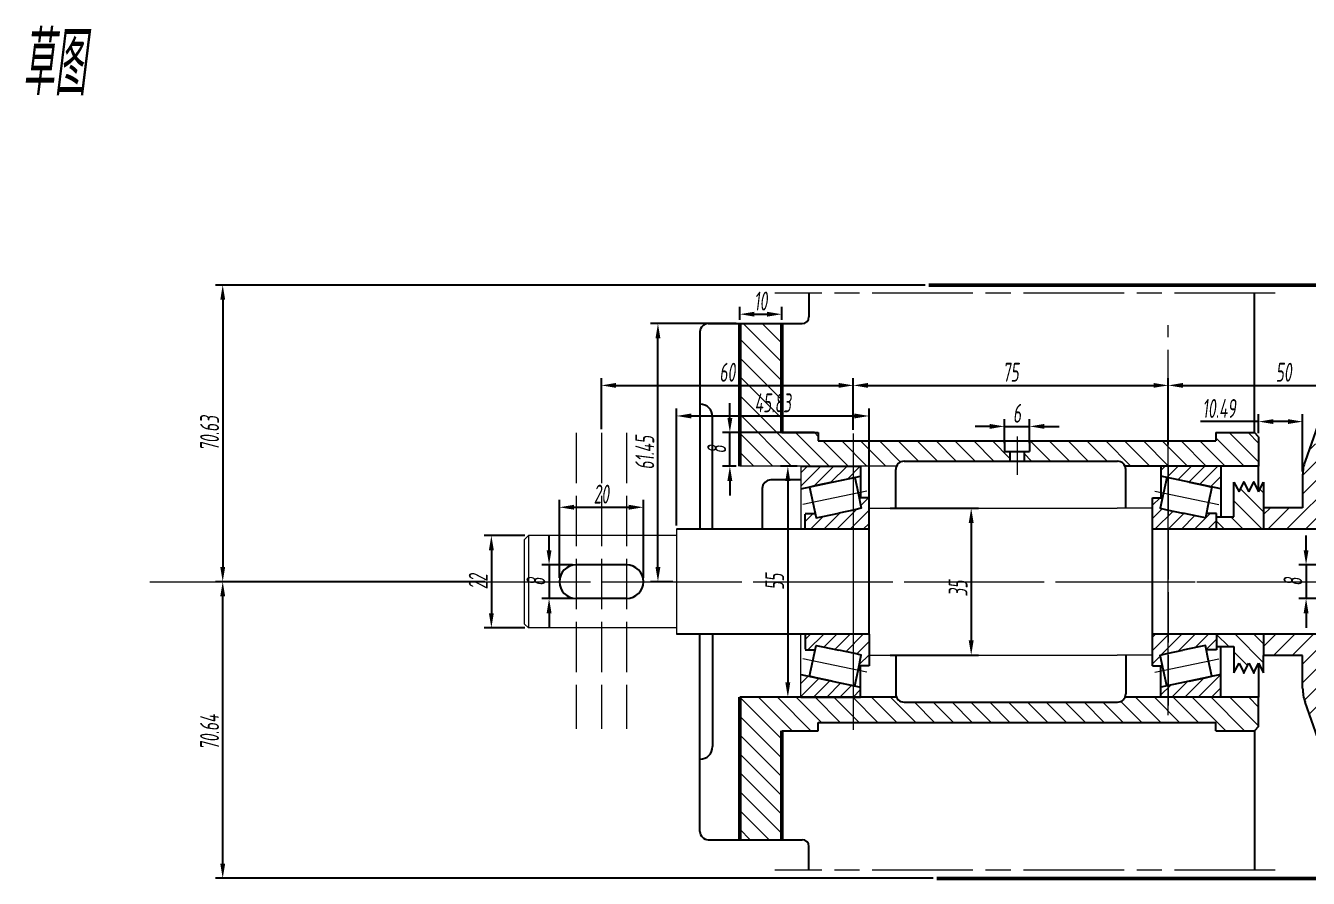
# Model space of a CAD drawing. Extents: x -500 to 7960, y -6170 to 1582.
# Drawn here: x 4351.6 to 4657.1, y 102.5 to 305.5 of the extents above; entities that cross this region are included whole.
import ezdxf

# ---------------------------------------------------------------- set-up
doc = ezdxf.new("R2010")
doc.units = 0
doc.linetypes.add('ACAD_ISO02W100', pattern=[15, 12, -3])
doc.linetypes.add('ACAD_ISO08W100', pattern=[36, 24, -3, 6, -3])
doc.layers.get('Defpoints').update_dxf_attribs({"linetype": 'CONTINUOUS'})
for name, color, linetype, lineweight in [('zhongxin', 1, 'ACAD_ISO08W100', 9), ('加粗实线受力图', 7, 'CONTINUOUS', 50), ('标注', 5, 'CONTINUOUS', 9), ('粗实线', 7, 'CONTINUOUS', 25), ('细实线', 7, 'CONTINUOUS', 9), ('细实线 波浪线', 3, 'CONTINUOUS', 9), ('细点画线', 1, 'ACAD_ISO08W100', 9), ('虚线', 2, 'ACAD_ISO02W100', 9)]:
    doc.layers.add(name, color=color, linetype=linetype, lineweight=lineweight)
doc.styles.get("Standard").update_dxf_attribs({"font": 'gbenor.shx', "width": 0.7, "oblique": 7, "height": 10, "bigfont": 'gbcbig.shx'})
doc.dimstyles.new('GB-35', dxfattribs={"dimtxt": 4.5, "dimasz": 3.5, "dimexe": 1.75, "dimexo": 0.875, "dimgap": 0.875, "dimtad": 1, "dimdsep": 46, "dimtxsty": 'Standard', "dimcen": 3.5, "dimadec": 0, "dimazin": 0, "dimtfac": 0.7, "dimtmove": 0, "dimatfit": 3, "dimfxl": 1, "dimtzin": 0, "dimarcsym": 0})
pattern_1 = [(135, (2826.3578, 0), (-2.245064, -2.245064), [])]
pattern_2 = [(45, (2389.1688, 324.1304), (-1.5715448, 1.5715448), [])]

# ---------------------------------------------------------------- blocks, each defined once
blk = doc.blocks.new('*D34')
at = {"layer": 'Defpoints', "color": 0, "transparency": 16777216}
for p in [(4566.71, 243.77), (4398.55, 173.14), (4461.86, 173.14)]:
    blk.add_point(p, dxfattribs=at)
at = {"layer": '标注', "color": 0, "lineweight": -2, "transparency": 16777216}
for p, q in [((4565.84, 243.77), (4396.8, 243.77)), ((4398.55, 240.27), (4398.55, 176.64)), ((4460.98, 173.14), (4396.8, 173.14))]:
    blk.add_line(p, q, dxfattribs=at)
at = {"layer": '标注', "color": 0, "transparency": 16777216}
for points in [[(4397.97, 240.27), (4399.13, 240.27), (4398.55, 243.77)], [(4397.97, 176.64), (4399.13, 176.64), (4398.55, 173.14)]]:
    blk.add_solid(points, dxfattribs=at)
at = {"layer": '标注', "color": 0, "transparency": 16777216, "insert": (4395.42, 208.46), "char_height": 4.5, "attachment_point": 5, "rotation": 90}
blk.add_mtext('70.63', dxfattribs=at)
blk = doc.blocks.new('*D35')
at = {"layer": 'Defpoints', "color": 0, "transparency": 16777216}
for p in [(4398.55, 173.14), (4398.55, 173.14), (4568.64, 102.51)]:
    blk.add_point(p, dxfattribs=at)
at = {"layer": '标注', "color": 0, "lineweight": -2, "transparency": 16777216}
for p, q in [((4397.67, 173.14), (4396.8, 173.14)), ((4398.55, 106.01), (4398.55, 169.64)), ((4567.77, 102.51), (4396.8, 102.51))]:
    blk.add_line(p, q, dxfattribs=at)
at = {"layer": '标注', "color": 0, "transparency": 16777216}
for points in [[(4397.97, 169.64), (4399.13, 169.64), (4398.55, 173.14)], [(4397.97, 106.01), (4399.13, 106.01), (4398.55, 102.51)]]:
    blk.add_solid(points, dxfattribs=at)
at = {"layer": '标注', "color": 0, "transparency": 16777216, "insert": (4395.42, 137.31), "char_height": 4.5, "attachment_point": 5, "rotation": 90}
blk.add_mtext('70.64', dxfattribs=at)
blk = doc.blocks.new('*D20')
at = {"layer": 'Defpoints', "color": 0, "transparency": 16777216}
for p in [(4673.73, 219.88), (4623.73, 204.93), (4673.73, 198.04)]:
    blk.add_point(p, dxfattribs=at)
at = {"layer": '标注', "color": 0, "lineweight": -2, "transparency": 16777216}
for p, q in [((4623.73, 205.8), (4623.73, 221.63)), ((4673.73, 198.92), (4673.73, 221.63)), ((4627.23, 219.88), (4670.23, 219.88))]:
    blk.add_line(p, q, dxfattribs=at)
at = {"layer": '标注', "color": 0, "transparency": 16777216}
for points in [[(4627.23, 220.46), (4627.23, 219.3), (4623.73, 219.88)], [(4670.23, 220.46), (4670.23, 219.3), (4673.73, 219.88)]]:
    blk.add_solid(points, dxfattribs=at)
at = {"layer": '标注', "color": 0, "transparency": 16777216, "insert": (4651.24, 223.01), "char_height": 4.5, "attachment_point": 5}
blk.add_mtext('50', dxfattribs=at)
blk = doc.blocks.new('*D51')
at = {"layer": 'Defpoints', "color": 0, "transparency": 16777216}
for p in [(4623.73, 219.88), (4623.73, 219.88), (4548.73, 208.39)]:
    blk.add_point(p, dxfattribs=at)
at = {"layer": '标注', "color": 0, "lineweight": -2, "transparency": 16777216}
for p, q in [((4548.73, 209.26), (4548.73, 221.63)), ((4623.73, 220.76), (4623.73, 221.63)), ((4552.23, 219.88), (4620.23, 219.88))]:
    blk.add_line(p, q, dxfattribs=at)
at = {"layer": '标注', "color": 0, "transparency": 16777216}
for points in [[(4552.23, 220.46), (4552.23, 219.3), (4548.73, 219.88)], [(4620.23, 220.46), (4620.23, 219.3), (4623.73, 219.88)]]:
    blk.add_solid(points, dxfattribs=at)
at = {"layer": '标注', "color": 0, "transparency": 16777216, "insert": (4586.23, 223.01), "char_height": 4.5, "attachment_point": 5}
blk.add_mtext('75', dxfattribs=at)
blk = doc.blocks.new('*D22')
at = {"layer": 'Defpoints', "color": 0, "transparency": 16777216}
for p in [(4556.66, 190.64), (4556.66, 155.64), (4576.81, 155.64)]:
    blk.add_point(p, dxfattribs=at)
at = {"layer": '标注', "color": 0, "lineweight": -2, "transparency": 16777216}
for p, q in [((4557.54, 190.64), (4578.56, 190.64)), ((4576.81, 187.14), (4576.81, 159.14)), ((4557.54, 155.64), (4578.56, 155.64))]:
    blk.add_line(p, q, dxfattribs=at)
at = {"layer": '标注', "color": 0, "transparency": 16777216}
for points in [[(4576.22, 187.14), (4577.39, 187.14), (4576.81, 190.64)], [(4576.22, 159.14), (4577.39, 159.14), (4576.81, 155.64)]]:
    blk.add_solid(points, dxfattribs=at)
at = {"layer": '标注', "color": 0, "transparency": 16777216, "insert": (4573.68, 171.52), "char_height": 4.5, "attachment_point": 5, "rotation": 90}
blk.add_mtext('35', dxfattribs=at)
blk = doc.blocks.new('*D52')
at = {"layer": 'Defpoints', "color": 0, "transparency": 16777216}
for p in [(4548.73, 219.88), (4488.73, 208.58), (4548.73, 208.39)]:
    blk.add_point(p, dxfattribs=at)
at = {"layer": '标注', "color": 0, "lineweight": -2, "transparency": 16777216}
for p, q in [((4488.73, 209.45), (4488.73, 221.63)), ((4548.73, 209.26), (4548.73, 221.63)), ((4492.23, 219.88), (4545.23, 219.88))]:
    blk.add_line(p, q, dxfattribs=at)
at = {"layer": '标注', "color": 0, "transparency": 16777216}
for points in [[(4492.23, 220.46), (4492.23, 219.3), (4488.73, 219.88)], [(4545.23, 220.46), (4545.23, 219.3), (4548.73, 219.88)]]:
    blk.add_solid(points, dxfattribs=at)
at = {"layer": '标注', "color": 0, "transparency": 16777216, "insert": (4518.73, 223.01), "char_height": 4.5, "attachment_point": 5}
blk.add_mtext('60', dxfattribs=at)
blk = doc.blocks.new('*D53')
at = {"layer": 'Defpoints', "color": 0, "transparency": 16777216}
for p in [(4552.48, 212.6), (4506.65, 185.64), (4552.48, 185.64)]:
    blk.add_point(p, dxfattribs=at)
at = {"layer": '标注', "color": 0, "lineweight": -2, "transparency": 16777216}
for p, q in [((4506.65, 186.52), (4506.65, 214.35)), ((4552.48, 186.52), (4552.48, 214.35)), ((4510.15, 212.6), (4548.98, 212.6))]:
    blk.add_line(p, q, dxfattribs=at)
at = {"layer": '标注', "color": 0, "transparency": 16777216}
for points in [[(4510.15, 213.18), (4510.15, 212.01), (4506.65, 212.6)], [(4548.98, 213.18), (4548.98, 212.01), (4552.48, 212.6)]]:
    blk.add_solid(points, dxfattribs=at)
at = {"layer": '标注', "color": 0, "transparency": 16777216, "insert": (4529.57, 215.72), "char_height": 4.5, "attachment_point": 5}
blk.add_mtext('45.83', dxfattribs=at)
blk = doc.blocks.new('*D58')
at = {"layer": 'Defpoints', "color": 0, "transparency": 16777216}
for p in [(4655.75, 211.26), (4645.27, 207.64), (4655.75, 198.51)]:
    blk.add_point(p, dxfattribs=at)
at = {"layer": '标注', "color": 0, "lineweight": -2, "transparency": 16777216}
for p, q in [((4645.27, 211.26), (4631.39, 211.26)), ((4645.27, 208.52), (4645.27, 213.01)), ((4652.25, 211.26), (4648.77, 211.26)), ((4655.75, 199.38), (4655.75, 213.01))]:
    blk.add_line(p, q, dxfattribs=at)
at = {"layer": '标注', "color": 0, "transparency": 16777216}
for points in [[(4648.77, 211.84), (4648.77, 210.68), (4645.27, 211.26)], [(4652.25, 211.84), (4652.25, 210.68), (4655.75, 211.26)]]:
    blk.add_solid(points, dxfattribs=at)
at = {"layer": '标注', "color": 0, "transparency": 16777216, "insert": (4635.85, 214.39), "char_height": 4.5, "attachment_point": 5}
blk.add_mtext('10.49', dxfattribs=at)
blk = doc.blocks.new('*D23')
at = {"layer": 'Defpoints', "color": 0, "transparency": 16777216}
for p in [(4498.73, 190.86), (4478.73, 173.14), (4498.73, 173.14)]:
    blk.add_point(p, dxfattribs=at)
at = {"layer": '标注', "color": 0, "lineweight": -2, "transparency": 16777216}
for p, q in [((4478.73, 174.02), (4478.73, 192.61)), ((4498.73, 174.02), (4498.73, 192.61)), ((4482.23, 190.86), (4495.23, 190.86))]:
    blk.add_line(p, q, dxfattribs=at)
at = {"layer": '标注', "color": 0, "transparency": 16777216}
for points in [[(4482.23, 191.45), (4482.23, 190.28), (4478.73, 190.86)], [(4495.23, 191.45), (4495.23, 190.28), (4498.73, 190.86)]]:
    blk.add_solid(points, dxfattribs=at)
at = {"layer": '标注', "color": 0, "transparency": 16777216, "insert": (4488.73, 193.99), "char_height": 4.5, "attachment_point": 5}
blk.add_mtext('20', dxfattribs=at)
blk = doc.blocks.new('*D65')
at = {"layer": 'Defpoints', "color": 0, "transparency": 16777216}
for p in [(4482.73, 177.14), (4476.28, 169.14), (4482.73, 169.14)]:
    blk.add_point(p, dxfattribs=at)
at = {"layer": '标注', "color": 0, "lineweight": -2, "transparency": 16777216}
for p, q in [((4476.28, 180.64), (4476.28, 184.14)), ((4481.85, 177.14), (4474.53, 177.14)), ((4476.28, 177.14), (4476.28, 169.14)), ((4481.85, 169.14), (4474.53, 169.14)), ((4476.28, 165.64), (4476.28, 162.14))]:
    blk.add_line(p, q, dxfattribs=at)
at = {"layer": '标注', "color": 0, "transparency": 16777216}
for points in [[(4475.69, 180.64), (4476.86, 180.64), (4476.28, 177.14)], [(4475.69, 165.64), (4476.86, 165.64), (4476.28, 169.14)]]:
    blk.add_solid(points, dxfattribs=at)
at = {"layer": '标注', "color": 0, "transparency": 16777216, "insert": (4473.15, 173.14), "char_height": 4.5, "attachment_point": 5, "rotation": 90}
blk.add_mtext('8', dxfattribs=at)
blk = doc.blocks.new('*D66')
at = {"layer": 'Defpoints', "color": 0, "transparency": 16777216}
for p in [(4663.02, 177.14), (4656.57, 169.14), (4663.02, 169.14)]:
    blk.add_point(p, dxfattribs=at)
at = {"layer": '标注', "color": 0, "lineweight": -2, "transparency": 16777216}
for p, q in [((4656.57, 180.64), (4656.57, 184.14)), ((4662.15, 177.14), (4654.82, 177.14)), ((4656.57, 177.14), (4656.57, 169.14)), ((4662.15, 169.14), (4654.82, 169.14)), ((4656.57, 165.64), (4656.57, 162.14))]:
    blk.add_line(p, q, dxfattribs=at)
at = {"layer": '标注', "color": 0, "transparency": 16777216}
for points in [[(4655.99, 180.64), (4657.15, 180.64), (4656.57, 177.14)], [(4655.99, 165.64), (4657.15, 165.64), (4656.57, 169.14)]]:
    blk.add_solid(points, dxfattribs=at)
at = {"layer": '标注', "color": 0, "transparency": 16777216, "insert": (4653.44, 173.14), "char_height": 4.5, "attachment_point": 5, "rotation": 90}
blk.add_mtext('8', dxfattribs=at)
blk = doc.blocks.new('*D71')
at = {"layer": 'Defpoints', "color": 0, "transparency": 16777216}
for p in [(4471.36, 184.14), (4462.53, 162.14), (4471.36, 162.14)]:
    blk.add_point(p, dxfattribs=at)
at = {"layer": '标注', "color": 0, "lineweight": -2, "transparency": 16777216}
for p, q in [((4470.49, 184.14), (4460.78, 184.14)), ((4462.53, 180.64), (4462.53, 165.64)), ((4470.49, 162.14), (4460.78, 162.14))]:
    blk.add_line(p, q, dxfattribs=at)
at = {"layer": '标注', "color": 0, "transparency": 16777216}
for points in [[(4461.94, 180.64), (4463.11, 180.64), (4462.53, 184.14)], [(4461.94, 165.64), (4463.11, 165.64), (4462.53, 162.14)]]:
    blk.add_solid(points, dxfattribs=at)
at = {"layer": '标注', "color": 0, "transparency": 16777216, "insert": (4459.4, 173.14), "char_height": 4.5, "attachment_point": 5, "rotation": 90}
blk.add_mtext('22', dxfattribs=at)
blk = doc.blocks.new('*D28')
at = {"layer": 'Defpoints', "color": 0, "transparency": 16777216}
for p in [(4519.33, 208.64), (4540.39, 208.64), (4521.68, 200.64)]:
    blk.add_point(p, dxfattribs=at)
at = {"layer": '标注', "color": 0, "lineweight": -2, "transparency": 16777216}
for p, q in [((4519.33, 212.14), (4519.33, 215.64)), ((4539.51, 208.64), (4517.58, 208.64)), ((4519.33, 200.64), (4519.33, 208.64)), ((4520.8, 200.64), (4517.58, 200.64)), ((4519.33, 197.14), (4519.33, 193.64))]:
    blk.add_line(p, q, dxfattribs=at)
at = {"layer": '标注', "color": 0, "transparency": 16777216}
for points in [[(4518.75, 212.14), (4519.92, 212.14), (4519.33, 208.64)], [(4518.75, 197.14), (4519.92, 197.14), (4519.33, 200.64)]]:
    blk.add_solid(points, dxfattribs=at)
at = {"layer": '标注', "color": 0, "transparency": 16777216, "insert": (4516.21, 204.64), "char_height": 4.5, "attachment_point": 5, "rotation": 90}
blk.add_mtext('8', dxfattribs=at)
blk = doc.blocks.new('*D72')
at = {"layer": 'Defpoints', "color": 0, "transparency": 16777216}
for p in [(4536.23, 200.64), (4533.14, 145.64), (4536.23, 145.64)]:
    blk.add_point(p, dxfattribs=at)
at = {"layer": '标注', "color": 0, "lineweight": -2, "transparency": 16777216}
for p, q in [((4535.35, 200.64), (4531.39, 200.64)), ((4533.14, 197.14), (4533.14, 149.14)), ((4535.35, 145.64), (4531.39, 145.64))]:
    blk.add_line(p, q, dxfattribs=at)
at = {"layer": '标注', "color": 0, "transparency": 16777216}
for points in [[(4532.55, 197.14), (4533.72, 197.14), (4533.14, 200.64)], [(4532.55, 149.14), (4533.72, 149.14), (4533.14, 145.64)]]:
    blk.add_solid(points, dxfattribs=at)
at = {"layer": '标注', "color": 0, "transparency": 16777216, "insert": (4530.01, 173.14), "char_height": 4.5, "attachment_point": 5, "rotation": 90}
blk.add_mtext('55', dxfattribs=at)
blk = doc.blocks.new('*D73')
at = {"layer": 'Defpoints', "color": 0, "transparency": 16777216}
for p in [(4502.2, 234.6), (4521.68, 234.6), (4506.65, 173.14)]:
    blk.add_point(p, dxfattribs=at)
at = {"layer": '标注', "color": 0, "lineweight": -2, "transparency": 16777216}
for p, q in [((4520.8, 234.6), (4500.45, 234.6)), ((4502.2, 176.64), (4502.2, 231.1)), ((4505.78, 173.14), (4500.45, 173.14))]:
    blk.add_line(p, q, dxfattribs=at)
at = {"layer": '标注', "color": 0, "transparency": 16777216}
for points in [[(4501.62, 231.1), (4502.78, 231.1), (4502.2, 234.6)], [(4501.62, 176.64), (4502.78, 176.64), (4502.2, 173.14)]]:
    blk.add_solid(points, dxfattribs=at)
at = {"layer": '标注', "color": 0, "transparency": 16777216, "insert": (4499.07, 203.87), "char_height": 4.5, "attachment_point": 5, "rotation": 90}
blk.add_mtext('61.45', dxfattribs=at)
blk = doc.blocks.new('*D29')
at = {"layer": 'Defpoints', "color": 0, "transparency": 16777216}
for p in [(4531.68, 236.83), (4521.68, 234.6), (4531.68, 234.6)]:
    blk.add_point(p, dxfattribs=at)
at = {"layer": '标注', "color": 0, "lineweight": -2, "transparency": 16777216}
for p, q in [((4521.68, 235.47), (4521.68, 238.58)), ((4531.68, 235.47), (4531.68, 238.58)), ((4525.18, 236.83), (4528.18, 236.83))]:
    blk.add_line(p, q, dxfattribs=at)
at = {"layer": '标注', "color": 0, "transparency": 16777216}
for points in [[(4525.18, 237.41), (4525.18, 236.25), (4521.68, 236.83)], [(4528.18, 237.41), (4528.18, 236.25), (4531.68, 236.83)]]:
    blk.add_solid(points, dxfattribs=at)
at = {"layer": '标注', "color": 0, "transparency": 16777216, "insert": (4526.68, 239.96), "char_height": 4.5, "attachment_point": 5}
blk.add_mtext('10', dxfattribs=at)
blk = doc.blocks.new('*D30')
at = {"layer": 'Defpoints', "color": 0, "transparency": 16777216}
for p in [(4590.73, 210.12), (4584.73, 205.29), (4590.73, 205.29)]:
    blk.add_point(p, dxfattribs=at)
at = {"layer": '标注', "color": 0, "lineweight": -2, "transparency": 16777216}
for p, q in [((4584.73, 206.16), (4584.73, 211.87)), ((4590.73, 206.16), (4590.73, 211.87)), ((4581.23, 210.12), (4577.73, 210.12)), ((4584.73, 210.12), (4590.73, 210.12)), ((4594.23, 210.12), (4597.73, 210.12))]:
    blk.add_line(p, q, dxfattribs=at)
at = {"layer": '标注', "color": 0, "transparency": 16777216}
for points in [[(4581.23, 210.7), (4581.23, 209.53), (4584.73, 210.12)], [(4594.23, 210.7), (4594.23, 209.53), (4590.73, 210.12)]]:
    blk.add_solid(points, dxfattribs=at)
at = {"layer": '标注', "color": 0, "transparency": 16777216, "insert": (4587.73, 213.24), "char_height": 4.5, "attachment_point": 5}
blk.add_mtext('6', dxfattribs=at)

msp = doc.modelspace()

# ---------------------------------------------------------------- hatches: boundary and pattern name
at = {"layer": '细实线 波浪线'}
h = msp.add_hatch(dxfattribs=at)
h.set_pattern_fill('ANSI31', color=256, angle=90)
h.set_pattern_definition(pattern_1)
h.paths.add_polyline_path([(4548.729, 206.643), (4540.388, 206.643), (4540.388, 208.643), (4531.676, 208.643), (4531.676, 234.595), (4521.676, 234.595), (4521.676, 200.643), (4548.729, 200.643)])
h.paths.add_polyline_path([(4584.727, 206.643), (4548.729, 206.643), (4548.729, 200.643), (4559.01, 200.643, -0.2958902), (4560.836, 201.828), (4586.046, 201.828), (4586.046, 204.133), (4584.727, 204.133)])
h.paths.add_polyline_path([(4623.729, 204.318), (4623.729, 206.643), (4590.727, 206.643), (4590.727, 204.133), (4589.408, 204.133), (4589.408, 201.828), (4611.622, 201.828, -0.2958902), (4613.448, 200.643), (4623.729, 200.643)])
h = msp.add_hatch(dxfattribs=at)
h.set_pattern_fill('ANSI31', color=256, angle=90)
h.set_pattern_definition(pattern_1)
h.paths.add_polyline_path([(4661.487, 216.44), (4659.354, 210.406), (4689.366, 199.018, -0.28592), (4692.058, 200.695), (4726.756, 200.695, -0.4142136), (4728.756, 198.695), (4728.756, 194.492), (4729.553, 193.695), (4739.556, 193.695), (4739.556, 233.772), (4728.756, 233.772), (4728.756, 216.44), (4728.756, 208.2, -0.4142136), (4726.756, 206.2), (4687.549, 206.2, -0.1056983), (4681.416, 207.511)])
h.paths.add_polyline_path([(4630.653, 211.025), (4640.179, 211.025), (4640.89, 216.817), (4631.364, 216.817)], flags=9)
h = msp.add_hatch(dxfattribs=at)
h.set_pattern_fill('ANSI31', color=256, angle=90)
h.set_pattern_definition(pattern_1)
h.paths.add_polyline_path([(4623.729, 206.643), (4623.729, 200.643), (4645.266, 200.643), (4645.266, 207.643), (4644.266, 208.643), (4635.066, 208.643), (4635.066, 206.643)])
h = msp.add_hatch(dxfattribs=at)
h.set_pattern_fill('ANSI31', color=256)
h.set_pattern_definition([(45, (2826.3578, 250.4087), (-2.245064, 2.245064), [])])
edge = h.paths.add_edge_path()
edge.add_line((4673.729, 200.995), (4657.888, 206.258))
edge.add_line((4657.888, 206.258), (4656.326, 201.841))
edge.add_arc((4665.754, 198.508), 10, 160.53, 180)
edge.add_line((4655.754, 198.508), (4655.754, 190.743))
edge.add_line((4655.754, 190.743), (4646.447, 190.743))
edge.add_line((4646.447, 190.743), (4646.447, 185.643))
edge.add_line((4646.447, 185.643), (4673.729, 185.643))
edge.add_line((4673.729, 185.643), (4673.729, 200.995))
edge = h.paths.add_edge_path()
edge.add_line((4688.328, 196.144), (4673.729, 200.995))
edge.add_line((4673.729, 200.995), (4673.729, 185.643))
edge.add_line((4673.729, 185.643), (4686.716, 185.643))
edge.add_line((4686.716, 185.643), (4686.716, 189.869))
edge.add_arc((4696.716, 189.869), 10, 160.53, 180, ccw=False)
edge.add_line((4687.288, 193.202), (4688.328, 196.144))
edge = h.paths.add_edge_path()
edge.add_arc((4696.716, 156.418), 10, 180, 199.47, ccw=False)
edge.add_line((4686.716, 156.418), (4686.534, 160.643))
edge.add_line((4686.534, 160.643), (4646.628, 160.643))
edge.add_line((4646.628, 160.643), (4646.447, 160.643))
edge.add_line((4646.447, 160.643), (4646.447, 155.543))
edge.add_line((4646.447, 155.543), (4655.754, 155.543))
edge.add_line((4655.754, 155.543), (4655.754, 147.779))
edge.add_arc((4665.754, 147.779), 10, 180, 199.47)
edge.add_line((4656.326, 144.446), (4657.888, 140.029))
edge.add_line((4657.888, 140.029), (4688.328, 150.143))
edge.add_line((4688.328, 150.143), (4687.288, 153.085))
h = msp.add_hatch(dxfattribs=at)
h.set_pattern_fill('ANSI31', color=256, scale=0.7)
h.set_pattern_definition([(45, (2687.443, 324.1304), (-1.5715448, 1.5715448), [])])
h.paths.add_polyline_path([(4536.229, 200.643), (4536.229, 195.23), (4550.479, 198.247), (4550.479, 200.643)])
h.paths.add_polyline_path([(4549.06, 190.28), (4545.256, 189.475), (4541.452, 188.669), (4539.875, 188.335), (4539.651, 189.393), (4537.229, 189.393), (4537.229, 185.643), (4552.479, 185.643), (4552.479, 193.143), (4550.101, 193.143), (4550.637, 190.614)])
h = msp.add_hatch(dxfattribs=at)
h.set_pattern_fill('ANSI31', color=256, scale=0.7)
h.set_pattern_definition(pattern_2)
h.paths.add_polyline_path([(4621.979, 200.643), (4621.979, 198.247), (4636.229, 195.23), (4636.229, 200.643)])
h.paths.add_polyline_path([(4621.821, 190.614), (4622.357, 193.143), (4619.979, 193.143), (4619.979, 185.643), (4635.229, 185.643), (4635.229, 189.393), (4632.807, 189.393), (4632.583, 188.335), (4631.006, 188.669), (4627.202, 189.475), (4623.398, 190.28)])
h = msp.add_hatch(dxfattribs=at)
h.set_pattern_fill('ANSI31', color=256, angle=90)
h.set_pattern_definition([(135, (2823.8513, 139.98), (-2.245064, -2.245064), [])])
h.paths.add_polyline_path([(4646.447, 190.743), (4646.447, 196.859), (4645.266, 194.563), (4644.085, 196.859), (4642.904, 194.563), (4641.724, 196.859), (4640.623, 194.563), (4639.362, 196.859), (4639.362, 188.614), (4635.229, 188.614), (4635.229, 185.643), (4646.447, 185.643)])
h.paths.add_polyline_path([(4646.447, 160.643), (4635.229, 160.643), (4635.229, 157.673), (4639.362, 157.673), (4639.362, 151.428), (4640.623, 153.724), (4641.724, 151.428), (4642.904, 153.724), (4644.085, 151.428), (4645.266, 153.724), (4646.447, 151.428), (4646.447, 155.543)])
h = msp.add_hatch(dxfattribs=at)
h.set_pattern_fill('ANSI31', color=256, scale=0.7)
h.set_pattern_definition([(45, (2687.443, 321.1304), (-1.5715448, 1.5715448), [])])
h.paths.add_polyline_path([(4550.479, 145.643), (4550.479, 148.04), (4536.229, 151.057), (4536.229, 145.643)])
h.paths.add_polyline_path([(4550.637, 155.673), (4550.101, 153.143), (4552.479, 153.143), (4552.479, 160.643), (4537.229, 160.643), (4537.229, 156.893), (4539.651, 156.893), (4539.875, 157.951), (4541.452, 157.618), (4545.256, 156.812), (4549.06, 156.006)])
h = msp.add_hatch(dxfattribs=at)
h.set_pattern_fill('ANSI31', color=256, scale=0.7)
h.set_pattern_definition(pattern_2)
h.paths.add_polyline_path([(4621.979, 145.643), (4621.979, 148.04), (4636.229, 151.057), (4636.229, 145.643)])
h.paths.add_polyline_path([(4621.821, 155.673), (4622.357, 153.143), (4619.979, 153.143), (4619.979, 160.643), (4635.229, 160.643), (4635.229, 156.893), (4632.807, 156.893), (4632.583, 157.951), (4631.006, 157.618), (4627.202, 156.812), (4623.398, 156.006)])
h = msp.add_hatch(dxfattribs=at)
h.set_pattern_fill('ANSI31', color=256, angle=90)
h.set_pattern_definition(pattern_1)
h.paths.add_polyline_path([(4548.729, 145.643), (4521.676, 145.643), (4521.676, 111.691), (4531.676, 111.691), (4531.676, 137.643), (4540.388, 137.643), (4540.388, 139.643), (4548.729, 139.643)])
h.paths.add_polyline_path([(4613.448, 145.643, -0.2958902), (4611.622, 144.459), (4560.836, 144.459, -0.2958902), (4559.01, 145.643), (4548.729, 145.643), (4548.729, 139.643), (4635.066, 139.643), (4635.066, 137.643), (4644.266, 137.643), (4645.266, 138.643), (4645.266, 145.643)])

# ---------------------------------------------------------------- linework, layer by layer
at = {"layer": 'zhongxin'}
for p, q in [((4649.229, 241.841), (4530.031, 241.841)), ((4381.176, 173.143), (4733.267, 173.143)), ((4461.859, 173.143), (4757.556, 173.143)), ((4603.585, 173.143), (4741.905, 173.143)), ((4649.229, 104.445), (4530.031, 104.445))]:
    msp.add_line(p, q, dxfattribs=at)
at = {"layer": '加粗实线受力图'}
for p, q in [((4723.907, 243.772), (4566.711, 243.772)), ((4521.676, 200.643), (4521.676, 234.595)), ((4531.676, 208.643), (4531.676, 234.595)), ((4521.676, 145.643), (4521.676, 111.691)), ((4531.676, 137.643), (4531.676, 111.691)), ((4725.84, 102.507), (4568.643, 102.507))]:
    msp.add_line(p, q, dxfattribs=at)
at = {"layer": '标注'}
for p, q in [((4587.727, 207.694), (4587.727, 198.549)), ((4559.01, 200.643), (4521.676, 200.643))]:
    msp.add_line(p, q, dxfattribs=at)
at = {"layer": '粗实线'}
for p, q in [((4538.175, 241.841), (4538.175, 236.195)), ((4644.266, 208.643), (4644.266, 241.841)), ((4512.197, 232.595), (4512.197, 185.643)), ((4514.197, 234.595), (4536.575, 234.595)), ((4512.215, 215.422), (4512.197, 215.422)), ((4515.215, 185.643), (4515.215, 212.422)), ((4531.676, 208.643), (4540.388, 208.643)), ((4540.388, 208.643), (4540.388, 206.643)), ((4635.066, 208.643), (4644.266, 208.643)), ((4635.066, 208.643), (4635.066, 206.643)), ((4645.266, 207.643), (4644.266, 208.643)), ((4659.354, 210.406), (4656.326, 201.841)), ((4540.388, 206.643), (4635.066, 206.643)), ((4584.727, 206.643), (4584.727, 204.133)), ((4590.727, 206.643), (4590.727, 204.133)), ((4645.266, 207.643), (4645.266, 200.643)), ((4560.836, 201.828), (4611.622, 201.828)), ((4584.727, 204.133), (4590.727, 204.133)), ((4586.046, 204.133), (4586.046, 201.828)), ((4589.408, 204.133), (4589.408, 201.828)), ((4536.229, 200.643), (4550.479, 200.643)), ((4536.229, 200.643), (4550.479, 200.643)), ((4550.479, 200.643), (4550.479, 198.247)), ((4558.836, 190.643), (4558.836, 199.828)), ((4645.266, 200.643), (4613.448, 200.643)), ((4613.622, 190.643), (4613.622, 199.828)), ((4636.229, 200.643), (4621.979, 200.643)), ((4636.229, 200.643), (4621.979, 200.643)), ((4621.979, 200.643), (4621.979, 198.247)), ((4636.229, 200.643), (4636.229, 188.614)), ((4645.266, 194.563), (4645.266, 200.643)), ((4536.229, 197.358), (4529.058, 197.358)), ((4536.229, 195.23), (4550.479, 198.247)), ((4550.479, 198.247), (4550.479, 193.143)), ((4636.229, 195.23), (4621.979, 198.247)), ((4621.979, 198.247), (4621.979, 193.143)), ((4639.362, 188.614), (4639.362, 196.859)), ((4639.362, 196.859), (4640.623, 194.563)), ((4640.623, 194.563), (4641.724, 196.859)), ((4641.724, 196.859), (4642.904, 194.563)), ((4642.904, 194.563), (4644.085, 196.859)), ((4644.085, 196.859), (4645.266, 194.563)), ((4645.266, 194.563), (4646.447, 196.859)), ((4646.447, 196.859), (4646.447, 190.743)), ((4655.754, 198.508), (4655.754, 190.743)), ((4527.058, 195.358), (4527.058, 185.643)), ((4552.479, 193.143), (4550.101, 193.143)), ((4552.479, 160.643), (4552.479, 193.143)), ((4619.979, 153.143), (4619.979, 193.143)), ((4619.979, 193.143), (4622.357, 193.143)), ((4655.754, 190.743), (4646.447, 190.743)), ((4646.447, 190.743), (4646.447, 185.643)), ((4537.229, 189.393), (4539.651, 189.393)), ((4537.229, 185.643), (4537.229, 189.188)), ((4635.229, 189.393), (4632.807, 189.393)), ((4635.229, 185.643), (4635.229, 189.393)), ((4635.229, 185.643), (4635.229, 189.188)), ((4635.229, 188.614), (4639.362, 188.614)), ((4552.479, 185.643), (4506.652, 185.643)), ((4552.479, 185.643), (4537.229, 185.643)), ((4689.222, 185.643), (4619.979, 185.643)), ((4686.716, 185.643), (4646.447, 185.643)), ((4494.729, 177.143), (4482.729, 177.143)), ((4494.729, 169.143), (4482.729, 169.143)), ((4552.479, 160.643), (4506.652, 160.643)), ((4512.197, 113.691), (4512.197, 160.643)), ((4515.215, 160.643), (4515.215, 133.865)), ((4552.479, 160.643), (4537.229, 160.643)), ((4537.229, 160.643), (4537.229, 157.098)), ((4552.479, 160.643), (4552.479, 153.143)), ((4689.222, 160.643), (4619.979, 160.643)), ((4635.229, 160.643), (4635.229, 157.098)), ((4635.229, 160.643), (4635.229, 156.893)), ((4646.447, 160.643), (4646.447, 155.543)), ((4686.716, 160.643), (4648.953, 160.643)), ((4537.229, 156.893), (4539.651, 156.893)), ((4635.229, 156.893), (4632.807, 156.893)), ((4635.229, 157.673), (4639.362, 157.673)), ((4636.229, 145.643), (4636.229, 157.673)), ((4639.362, 157.673), (4639.362, 151.428)), ((4552.479, 153.143), (4550.101, 153.143)), ((4550.479, 148.04), (4550.479, 153.143)), ((4558.836, 155.643), (4558.836, 146.459)), ((4613.622, 155.643), (4613.622, 146.459)), ((4619.979, 153.143), (4622.357, 153.143)), ((4621.979, 148.04), (4621.979, 153.143)), ((4639.362, 151.428), (4640.623, 153.724)), ((4640.623, 153.724), (4641.724, 151.428)), ((4641.724, 151.428), (4642.904, 153.724)), ((4642.904, 153.724), (4644.085, 151.428)), ((4644.085, 151.428), (4645.266, 153.724)), ((4645.266, 153.724), (4646.447, 151.428)), ((4645.266, 153.724), (4645.266, 145.643)), ((4646.447, 151.428), (4646.447, 155.543)), ((4655.754, 155.543), (4646.447, 155.543)), ((4655.754, 147.779), (4655.754, 155.543)), ((4536.229, 151.057), (4550.479, 148.04)), ((4636.229, 151.057), (4621.979, 148.04)), ((4550.479, 145.643), (4550.479, 148.04)), ((4621.979, 145.643), (4621.979, 148.04)), ((4559.01, 145.643), (4521.676, 145.643)), ((4536.229, 145.643), (4550.479, 145.643)), ((4536.229, 145.643), (4550.479, 145.643)), ((4536.229, 145.643), (4550.479, 145.643)), ((4536.229, 145.643), (4550.479, 145.643)), ((4560.836, 144.459), (4611.622, 144.459)), ((4645.266, 145.643), (4613.448, 145.643)), ((4636.229, 145.643), (4621.979, 145.643)), ((4636.229, 145.643), (4621.979, 145.643)), ((4636.229, 145.643), (4621.979, 145.643)), ((4636.229, 145.643), (4621.979, 145.643)), ((4645.266, 138.643), (4645.266, 145.643)), ((4659.354, 135.881), (4656.326, 144.446)), ((4531.676, 137.643), (4540.388, 137.643)), ((4540.388, 137.643), (4540.388, 139.643)), ((4540.388, 139.643), (4635.066, 139.643)), ((4635.066, 137.643), (4635.066, 139.643)), ((4635.066, 137.643), (4644.266, 137.643)), ((4645.266, 138.643), (4644.266, 137.643)), ((4644.266, 137.643), (4644.266, 104.445)), ((4512.215, 130.865), (4512.197, 130.865)), ((4514.197, 111.691), (4536.575, 111.691)), ((4538.175, 104.445), (4538.175, 110.091))]:
    msp.add_line(p, q, dxfattribs=at)
for points in [[(4543.702, 196.812), (4539.898, 196.006), (4538.321, 195.673), (4539.098, 192.004), (4539.875, 188.335), (4541.452, 188.669), (4545.256, 189.475)], [(4543.702, 196.812), (4547.506, 197.618), (4549.083, 197.951), (4549.86, 194.283), (4550.637, 190.614), (4549.06, 190.28), (4545.256, 189.475)], [(4628.756, 196.812), (4624.952, 197.618), (4623.375, 197.951), (4622.598, 194.283), (4621.821, 190.614), (4623.398, 190.28), (4627.202, 189.475)], [(4628.756, 196.812), (4632.56, 196.006), (4634.137, 195.673), (4633.36, 192.004), (4632.583, 188.335), (4631.006, 188.669), (4627.202, 189.475)], [(4543.702, 149.475), (4539.898, 150.28), (4538.321, 150.614), (4539.098, 154.283), (4539.875, 157.951), (4541.452, 157.618), (4545.256, 156.812)], [(4543.702, 149.475), (4547.506, 148.669), (4549.083, 148.335), (4549.86, 152.004), (4550.637, 155.673), (4549.06, 156.006), (4545.256, 156.812)], [(4628.756, 149.475), (4624.952, 148.669), (4623.375, 148.335), (4622.598, 152.004), (4621.821, 155.673), (4623.398, 156.006), (4627.202, 156.812)], [(4628.756, 149.475), (4632.56, 150.28), (4634.137, 150.614), (4633.36, 154.283), (4632.583, 157.951), (4631.006, 157.618), (4627.202, 156.812)]]:
    msp.add_lwpolyline(points, dxfattribs=at)
for centre, radius, start, end in [((4536.575, 236.195), 1.6, 270, 0), ((4514.197, 232.595), 2, 90, 180), ((4512.215, 212.422), 3, 0, 90), ((4560.836, 199.828), 2, 90, 180), ((4611.622, 199.828), 2, 0, 90), ((4665.754, 198.508), 10, 160.53, 180), ((4529.058, 195.358), 2, 90, 180), ((4482.729, 173.143), 4, 90, 270), ((4494.729, 173.143), 4, 270, 90), ((4665.754, 147.779), 10, 180, 199.47), ((4560.836, 146.459), 2, 180, 270), ((4611.622, 146.459), 2, 270, 360), ((4512.215, 133.865), 3, 270, 360), ((4514.197, 113.691), 2, 180, 270), ((4536.575, 110.091), 1.6, 360, 90)]:
    msp.add_arc(centre, radius, start, end, dxfattribs=at)
for p in [(4641.724, 196.859), (4644.085, 196.859), (4641.724, 151.428), (4644.085, 151.428)]:
    msp.add_point(p, dxfattribs=at)
at = {"layer": '细实线'}
for p, q in [((4536.229, 200.643), (4536.229, 185.643)), ((4552.479, 190.643), (4611.613, 190.643)), ((4619.979, 190.643), (4611.613, 190.643)), ((4470.364, 183.143), (4471.364, 184.143)), ((4506.652, 184.143), (4471.364, 184.143)), ((4471.364, 184.143), (4471.364, 162.143)), ((4506.652, 185.643), (4506.652, 160.643)), ((4470.364, 183.143), (4470.364, 163.143)), ((4470.364, 163.143), (4471.364, 162.143)), ((4506.652, 162.143), (4471.364, 162.143)), ((4536.229, 145.643), (4536.229, 160.643)), ((4552.479, 155.643), (4611.613, 155.643)), ((4619.979, 155.643), (4611.613, 155.643))]:
    msp.add_line(p, q, dxfattribs=at)
at = {"layer": '细点画线'}
for p, q in [((4551.942, 194.724), (4536.708, 191.498)), ((4620.516, 194.724), (4635.75, 191.498)), ((4551.942, 151.563), (4536.708, 154.789)), ((4620.516, 151.563), (4635.75, 154.789))]:
    msp.add_line(p, q, dxfattribs=at)
at = {"layer": '虚线'}
for p, q in [((4623.729, 141.36), (4623.729, 234.245)), ((4482.729, 208.579), (4482.729, 138.087)), ((4488.729, 208.579), (4488.729, 138.087)), ((4494.729, 208.579), (4494.729, 138.087)), ((4548.729, 208.389), (4548.729, 137.898)), ((4623.729, 145.643), (4623.729, 204.318)), ((4548.729, 200.643), (4548.729, 141.969)), ((4623.729, 200.643), (4623.729, 141.969))]:
    msp.add_line(p, q, dxfattribs=at)

# ---------------------------------------------------------------- texts
at = {"layer": '细实线 波浪线', "insert": (4350.823, 303.972), "char_height": 15, "attachment_point": 1}
msp.add_mtext_dynamic_manual_height_columns('草图', width=496.39646, gutter_width=12.5, heights=[0], dxfattribs=at)

# ---------------------------------------------------------------- dimensions: what is measured, and where the dimension line sits
at = {"layer": '标注'}
for base, p1, p2, picture, middle in [((4398.549, 173.143), (4566.711, 243.772), (4461.859, 173.143), '*D34', (4395.424, 208.458)), ((4502.198, 234.595), (4506.652, 173.143), (4521.676, 234.595), '*D73', (4499.073, 203.869)), ((4533.136, 145.643), (4536.229, 200.643), (4536.229, 145.643), '*D72', (4530.011, 173.143)), ((4462.526, 162.143), (4471.364, 184.143), (4471.364, 162.143), '*D71', (4459.401, 173.143)), ((4476.276, 169.143), (4482.729, 177.143), (4482.729, 169.143), '*D65', (4473.151, 173.143)), ((4656.569, 169.143), (4663.022, 177.143), (4663.022, 169.143), '*D66', (4653.444, 173.143))]:
    dim = msp.add_linear_dim(base=base, p1=p1, p2=p2, angle=90, dimstyle='GB-35', dxfattribs=at)
    dim.commit()
    dim.dimension.update_dxf_attribs({"geometry": picture, "text_midpoint": middle})
for base, p1, p2, picture, middle in [((4531.676, 236.83), (4521.676, 234.595), (4531.676, 234.595), '*D29', (4526.676, 239.955)), ((4548.729, 219.881), (4488.729, 208.579), (4548.729, 208.389), '*D52', (4518.729, 223.006)), ((4623.729, 219.881), (4548.729, 208.389), (4623.729, 219.881), '*D51', (4586.229, 223.006)), ((4590.727, 210.117), (4584.727, 205.286), (4590.727, 205.286), '*D30', (4587.727, 213.242)), ((4498.729, 190.863), (4478.729, 173.143), (4498.729, 173.143), '*D23', (4488.729, 193.988))]:
    dim = msp.add_linear_dim(base=base, p1=p1, p2=p2, dimstyle='GB-35', dxfattribs=at)
    dim.commit()
    dim.dimension.update_dxf_attribs({"geometry": picture, "text_midpoint": middle})
for base, p1, p2, picture, middle in [((4673.729, 219.881), (4623.729, 204.927), (4673.729, 198.043), '*D20', (4651.235, 219.881)), ((4552.479, 212.597), (4506.652, 185.643), (4552.479, 185.643), '*D53', (4529.565, 212.597)), ((4655.754, 211.261), (4645.266, 207.643), (4655.754, 198.508), '*D58', (4635.854, 211.261))]:
    dim = msp.add_linear_dim(base=base, p1=p1, p2=p2, dimstyle='GB-35', dxfattribs=at)
    dim.commit()
    dim.dimension.update_dxf_attribs({"geometry": picture, "text_midpoint": middle, "dimtype": 160})
for base, p1, p2, picture, middle in [((4519.332, 208.643), (4521.676, 200.643), (4540.388, 208.643), '*D28', (4519.332, 204.643)), ((4576.806, 155.643), (4556.662, 190.643), (4556.662, 155.643), '*D22', (4576.806, 171.519)), ((4398.549, 173.143), (4568.643, 102.507), (4398.549, 173.143), '*D35', (4398.549, 137.309))]:
    dim = msp.add_linear_dim(base=base, p1=p1, p2=p2, angle=90, dimstyle='GB-35', dxfattribs=at)
    dim.commit()
    dim.dimension.update_dxf_attribs({"geometry": picture, "text_midpoint": middle, "dimtype": 160})

doc.saveas('drawing.dxf')
